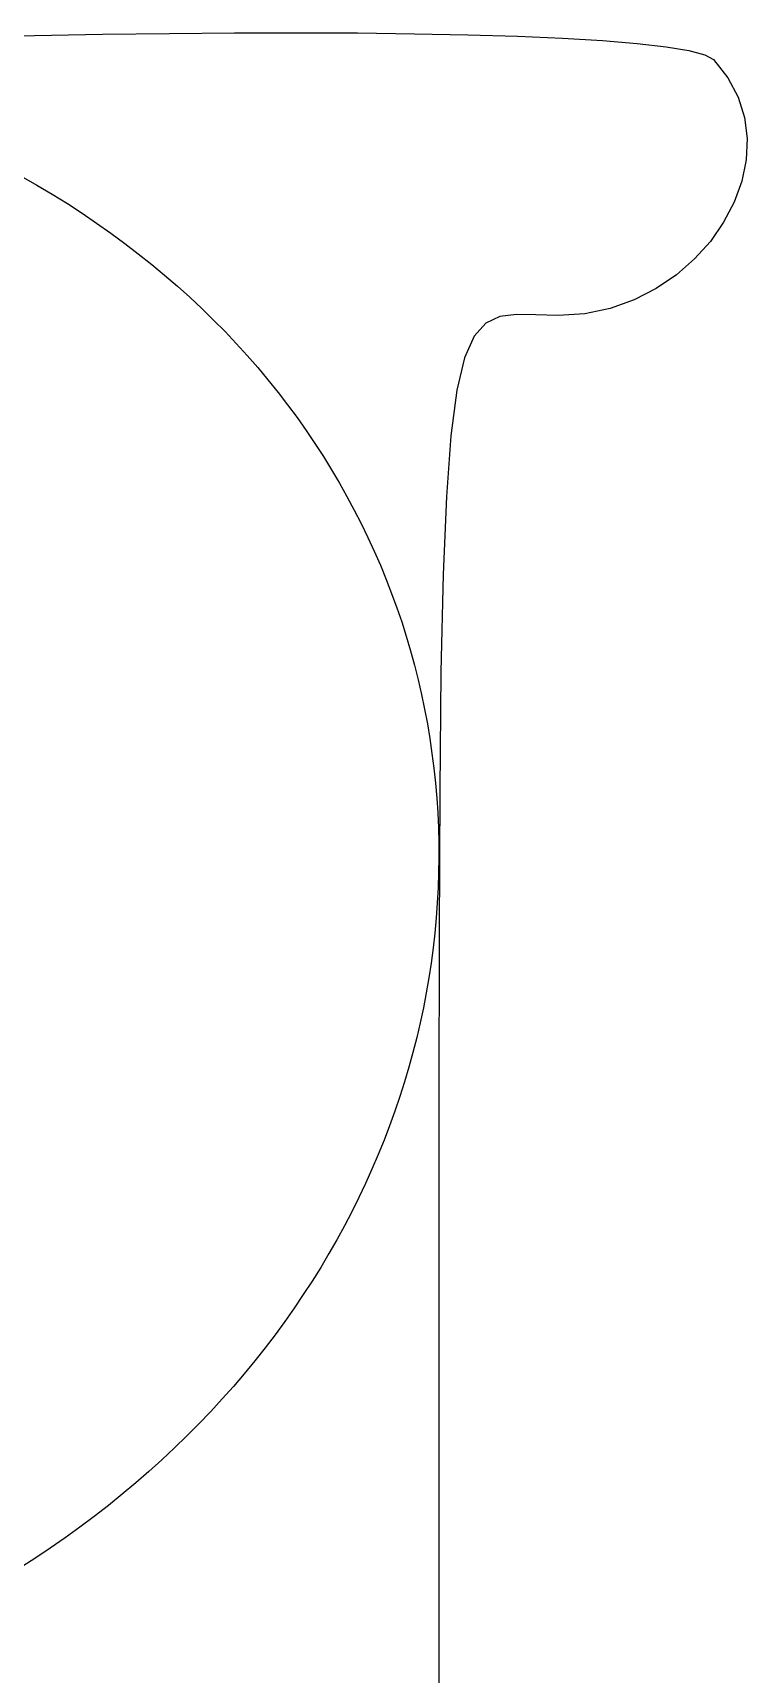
# Model space of a CAD drawing. Header units: inches. Extents: x -14 to 338, y 0 to 125.
# Drawn here: x 23.081 to 23.684, y 54.812 to 56.197 of the extents above; entities that cross this region are included whole.
import ezdxf

# ---------------------------------------------------------------- set-up
doc = ezdxf.new("R2010")
doc.units = ezdxf.units.IN
doc.layers.add('Bottom Overlay', color=54, linetype='Continuous')
doc.layers.add('Top Overlay', color=2, linetype='Continuous')

# ---------------------------------------------------------------- blocks, each defined once
blk = doc.blocks.new('IMPORTED_IMAGE_B_2')
at = {"layer": 'Bottom Overlay'}
for p, q in [((10.3996, -8.6671), (10.4577, -8.6658)), ((10.4577, -8.6658), (10.5151, -8.6648)), ((10.5151, -8.6648), (10.5715, -8.664)), ((10.5715, -8.664), (10.6264, -8.6636)), ((10.6264, -8.6636), (10.6795, -8.6635)), ((10.6795, -8.6635), (10.7303, -8.6637)), ((10.7303, -8.6637), (10.7785, -8.6643)), ((10.7785, -8.6643), (10.8237, -8.6652)), ((10.8237, -8.6652), (10.8655, -8.6665)), ((10.8655, -8.6665), (10.9035, -8.6681)), ((10.9035, -8.6681), (10.9374, -8.6701)), ((10.9374, -8.6701), (10.9667, -8.6725)), ((10.9667, -8.6725), (10.9911, -8.6753)), ((10.9911, -8.6753), (11.0102, -8.6785)), ((11.0102, -8.6785), (11.0236, -8.6821)), ((11.0236, -8.6821), (11.0309, -8.6861)), ((11.0309, -8.6861), (11.0432, -8.7014)), ((11.0432, -8.7014), (11.0519, -8.7178)), ((11.0519, -8.7178), (11.0573, -8.735)), ((11.0573, -8.735), (11.0594, -8.7528)), ((11.0594, -8.7528), (11.0586, -8.7708)), ((11.0586, -8.7708), (11.0549, -8.7887)), ((11.0549, -8.7887), (11.0485, -8.8064)), ((11.0485, -8.8064), (11.0396, -8.8234)), ((11.0396, -8.8234), (11.0284, -8.8395)), ((11.0284, -8.8395), (11.0151, -8.8543)), ((11.0151, -8.8543), (10.9997, -8.8677)), ((10.9997, -8.8677), (10.9826, -8.8793)), ((10.9639, -8.8889), (10.9437, -8.8961)), ((10.9826, -8.8793), (10.9639, -8.8889)), ((10.8507, -8.903), (10.8388, -8.9084)), ((10.8647, -8.9013), (10.8507, -8.903)), ((10.881, -8.9016), (10.8647, -8.9013)), ((10.8998, -8.9021), (10.881, -8.9016)), ((10.9223, -8.9006), (10.8998, -8.9021)), ((10.9437, -8.8961), (10.9223, -8.9006)), ((10.8388, -8.9084), (10.8289, -8.9194)), ((10.8289, -8.9194), (10.8208, -8.9377)), ((10.8208, -8.9377), (10.8143, -8.9652)), ((10.8143, -8.9652), (10.8093, -9.0037)), ((10.8093, -9.0037), (10.8055, -9.0548)), ((10.8055, -9.0548), (10.8028, -9.1206)), ((10.8028, -9.1206), (10.8009, -9.2026)), ((10.8009, -9.2026), (10.7999, -9.3028)), ((10.7999, -9.3028), (10.7993, -9.4229)), ((10.7993, -9.4229), (10.7992, -9.5646)), ((10.7992, -9.5646), (10.7992, -9.7299)), ((10.7992, -9.7299), (10.7992, -9.9205)), ((10.7992, -9.9205), (10.7992, -10.9168))]:
    blk.add_line(p, q, dxfattribs=at)
blk = doc.blocks.new('IMPORTED_IMAGE_B_3')
at = {"layer": 'Top Overlay'}
for p, q in [((10.4463, -8.7844), (10.4596, -8.792)), ((10.4596, -8.792), (10.4726, -8.7997)), ((10.4726, -8.7997), (10.4854, -8.8077)), ((10.4854, -8.8077), (10.4979, -8.8158)), ((10.4979, -8.8158), (10.5101, -8.8241)), ((10.5101, -8.8241), (10.5221, -8.8325)), ((10.5221, -8.8325), (10.5338, -8.8412)), ((10.5338, -8.8412), (10.5453, -8.8499)), ((10.5453, -8.8499), (10.5566, -8.8589)), ((10.5566, -8.8589), (10.5675, -8.868)), ((10.5675, -8.868), (10.5783, -8.8772)), ((10.5783, -8.8772), (10.5887, -8.8866)), ((10.5887, -8.8866), (10.5989, -8.8962)), ((10.5989, -8.8962), (10.6089, -8.9059)), ((10.6089, -8.9059), (10.6186, -8.9157)), ((10.6186, -8.9157), (10.628, -8.9257)), ((10.628, -8.9257), (10.6372, -8.9358)), ((10.6372, -8.9358), (10.6462, -8.946)), ((10.6462, -8.946), (10.6548, -8.9564)), ((10.6548, -8.9564), (10.6633, -8.9669)), ((10.6633, -8.9669), (10.6714, -8.9775)), ((10.6714, -8.9775), (10.6794, -8.9882)), ((10.6794, -8.9882), (10.687, -8.999)), ((10.687, -8.999), (10.6944, -9.01)), ((10.6944, -9.01), (10.7016, -9.021)), ((10.7016, -9.021), (10.7085, -9.0322)), ((10.7085, -9.0322), (10.7151, -9.0434)), ((10.7151, -9.0434), (10.7215, -9.0548)), ((10.7215, -9.0548), (10.7277, -9.0662)), ((10.7277, -9.0662), (10.7336, -9.0777)), ((10.7336, -9.0777), (10.7392, -9.0893)), ((10.7392, -9.0893), (10.7446, -9.101)), ((10.7446, -9.101), (10.7497, -9.1128)), ((10.7497, -9.1128), (10.7546, -9.1247)), ((10.7546, -9.1247), (10.7592, -9.1366)), ((10.7592, -9.1366), (10.7635, -9.1486)), ((10.7635, -9.1486), (10.7677, -9.1606)), ((10.7677, -9.1606), (10.7715, -9.1727)), ((10.7715, -9.1727), (10.7751, -9.1849)), ((10.7751, -9.1849), (10.7785, -9.1972)), ((10.7785, -9.1972), (10.7816, -9.2094)), ((10.7816, -9.2094), (10.7844, -9.2218)), ((10.7844, -9.2218), (10.787, -9.2342)), ((10.787, -9.2342), (10.7894, -9.2466)), ((10.7894, -9.2466), (10.7915, -9.259)), ((10.7915, -9.259), (10.7933, -9.2715)), ((10.7933, -9.2715), (10.7949, -9.2841)), ((10.7949, -9.2841), (10.7962, -9.2966)), ((10.7962, -9.2966), (10.7973, -9.3092)), ((10.7973, -9.3092), (10.7981, -9.3218)), ((10.7981, -9.3218), (10.7987, -9.3344)), ((10.7987, -9.3344), (10.799, -9.3471)), ((10.799, -9.3471), (10.7991, -9.3597)), ((10.7991, -9.3597), (10.7989, -9.3724)), ((10.7989, -9.3724), (10.7985, -9.3851)), ((10.7985, -9.3851), (10.7978, -9.3977)), ((10.7978, -9.3977), (10.7969, -9.4104)), ((10.7969, -9.4104), (10.7957, -9.4231)), ((10.7957, -9.4231), (10.7943, -9.4357)), ((10.7943, -9.4357), (10.7926, -9.4484)), ((10.7926, -9.4484), (10.7906, -9.461)), ((10.7906, -9.461), (10.7885, -9.4736)), ((10.786, -9.4862), (10.7833, -9.4988)), ((10.7885, -9.4736), (10.786, -9.4862)), ((10.7833, -9.4988), (10.7804, -9.5113)), ((10.7804, -9.5113), (10.7772, -9.5238)), ((10.7772, -9.5238), (10.7738, -9.5363)), ((10.7738, -9.5363), (10.7701, -9.5487)), ((10.7701, -9.5487), (10.7661, -9.5611)), ((10.7661, -9.5611), (10.7619, -9.5734)), ((10.7619, -9.5734), (10.7575, -9.5857)), ((10.7575, -9.5857), (10.7528, -9.5979)), ((10.7478, -9.6101), (10.7426, -9.6223)), ((10.7528, -9.5979), (10.7478, -9.6101)), ((10.7426, -9.6223), (10.7372, -9.6343)), ((10.7372, -9.6343), (10.7315, -9.6463)), ((10.7315, -9.6463), (10.7256, -9.6583)), ((10.7256, -9.6583), (10.7194, -9.6701)), ((10.7194, -9.6701), (10.7129, -9.6819)), ((10.7062, -9.6936), (10.6993, -9.7052)), ((10.7129, -9.6819), (10.7062, -9.6936)), ((10.6993, -9.7052), (10.6921, -9.7168)), ((10.6921, -9.7168), (10.6846, -9.7282)), ((10.6846, -9.7282), (10.6769, -9.7396)), ((10.6769, -9.7396), (10.669, -9.7508)), ((10.6608, -9.762), (10.6524, -9.7731)), ((10.669, -9.7508), (10.6608, -9.762)), ((10.6524, -9.7731), (10.6437, -9.784)), ((10.6437, -9.784), (10.6348, -9.7949)), ((10.6348, -9.7949), (10.6256, -9.8056)), ((10.6161, -9.8162), (10.6064, -9.8267)), ((10.6256, -9.8056), (10.6161, -9.8162)), ((10.6064, -9.8267), (10.5965, -9.8371)), ((10.5965, -9.8371), (10.5863, -9.8474)), ((10.5759, -9.8575), (10.5652, -9.8675)), ((10.5863, -9.8474), (10.5759, -9.8575)), ((10.5652, -9.8675), (10.5543, -9.8773)), ((10.5431, -9.887), (10.5317, -9.8966)), ((10.5543, -9.8773), (10.5431, -9.887)), ((10.5317, -9.8966), (10.52, -9.906)), ((10.5081, -9.9153), (10.4959, -9.9244)), ((10.52, -9.906), (10.5081, -9.9153)), ((10.4959, -9.9244), (10.4835, -9.9334)), ((10.4709, -9.9422), (10.458, -9.9508)), ((10.4835, -9.9334), (10.4709, -9.9422)), ((10.458, -9.9508), (10.4448, -9.9593))]:
    blk.add_line(p, q, dxfattribs=at)

msp = doc.modelspace()

# ---------------------------------------------------------------- block references
for name in ['IMPORTED_IMAGE_B_2', 'IMPORTED_IMAGE_B_3']:
    msp.add_blockref(name, (12.6249, 64.8609))

doc.saveas('drawing.dxf')
